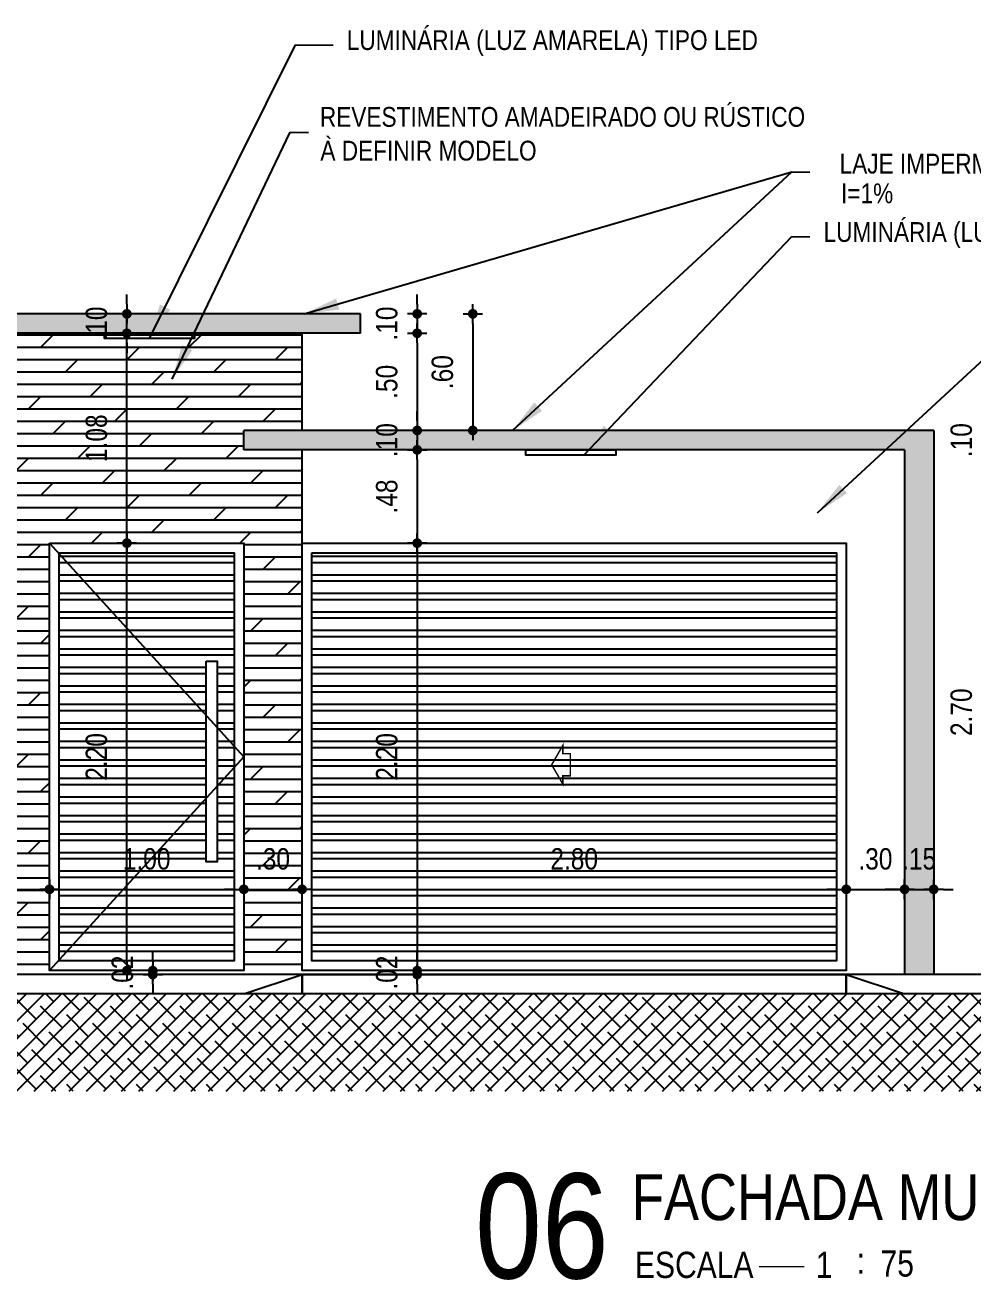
# Model space of a CAD drawing. Header units: millimetres. Extents: x 0 to 5100, y -1 to 1869.
# Drawn here: x 4771.12 to 4775.99, y 975.2 to 981.65 of the extents above; entities that cross this region are included whole.
import ezdxf
from ezdxf.enums import TextEntityAlignment as Align

# ---------------------------------------------------------------- set-up
doc = ezdxf.new("R2010")
doc.units = ezdxf.units.MM
doc.header["$LTSCALE"] = 20
doc.linetypes.add('HIDDEN2', pattern=[0.1875, 0.125, -0.0625])
for name, color, linetype in [('0-COTAS', 8, 'Continuous'), ('COTA', 7, 'Continuous'), ('E-hatch', 8, 'Continuous'), ('E-pen-m', 6, 'Continuous'), ('E-txt-g', 3, 'Continuous'), ('E-TXT-Y', 2, 'Continuous'), ('LAYER1', 2, 'Continuous')]:
    doc.layers.add(name, color=color, linetype=linetype)
for name, color, linetype, lineweight in [('E-Cta-W', 7, 'Continuous', 20), ('E-Lay-9', 9, 'Continuous', 9), ('E-Txt-W', 7, 'Continuous', 20)]:
    doc.layers.add(name, color=color, linetype=linetype, lineweight=lineweight)
doc.styles.add('F2', font='ARIALN.TTF')
doc.styles.get("Standard").update_dxf_attribs({"font": 'arial.ttf'})
doc.dimstyles.new('ARQUITETURA', dxfattribs={"dimtxt": 0.11, "dimasz": 0.05, "dimexe": 0.1, "dimexo": 0, "dimgap": 0.1, "dimtad": 1, "dimzin": 5, "dimdsep": 46, "dimtxsty": 'F2', "dimblk": 'COTA', "dimcen": 0, "dimse1": 1, "dimse2": 1, "dimadec": 0, "dimazin": 0, "dimtfac": 2, "dimtix": 1, "dimtmove": 2, "dimatfit": 3, "dimldrblk": 'COTA', "dimfxl": 1, "dimtolj": 1, "dimtzin": 5, "dimarcsym": 0})
doc.dimstyles.get("Standard").update_dxf_attribs({"dimtxt": 0.18, "dimasz": 0.18, "dimexe": 0.18, "dimexo": 0.0625, "dimgap": 0.09, "dimtad": 0, "dimtih": 1, "dimtoh": 1, "dimdec": 4, "dimzin": 0, "dimdsep": 46, "dimtxsty": 'Standard', "dimcen": 0.09, "dimadec": 0, "dimazin": 0, "dimtfac": 1, "dimtdec": 4, "dimtofl": 0, "dimtmove": 0, "dimatfit": 3, "dimfxl": 1, "dimtolj": 1, "dimtzin": 0, "dimarcsym": 0})

# ---------------------------------------------------------------- blocks, each defined once
blk = doc.blocks.new('Seta')
at = {"color": 2, "const_width": 2}
blk.add_lwpolyline([(10, 15), (10, 26), (25, 0), (10, -26), (10, -15), (0, -15), (0, 15)], close=True, dxfattribs=at)
blk = doc.blocks.new('IND_DES')
at = {"layer": 'E-Txt-W', "color": 7}
blk.add_line((0.0269, -0.2428), (0.1984, -0.2428), dxfattribs=at)
at = {"layer": 'E-txt-g', "color": 7, "style": 'F2'}
for s, p in [('ESCALA', (-0.4463, -0.2864)), ('1', (0.2426, -0.2864)), (':', (0.3988, -0.2706))]:
    blk.add_text(s, height=0.1, dxfattribs=at).set_placement(p)
blk.add_attdef('ESCALA', (0.4897, -0.2812), '', height=0.1, dxfattribs=at)
at = {"layer": 'E-Txt-W', "color": 6, "style": 'F2'}
blk.add_attdef('00', text='', height=0.4, dxfattribs=at).set_placement((-0.7083, -0.2881), align=Align.CENTER)
at = {"layer": 'E-TXT-Y', "color": 7, "style": 'F2'}
for tag, p in [('PROJETO', (-0.4563, 0.1829)), ('DESENHO', (-0.4582, -0.0658))]:
    blk.add_attdef(tag, p, '', height=0.175, dxfattribs=at)
blk = doc.blocks.new('COTA')
at = {"layer": 'COTA'}
for p, q in [((-1, 0), (1, 0)), ((0, 1), (0, -1))]:
    blk.add_line(p, q, dxfattribs=at)
at = {"layer": 'COTA', "const_width": 0.5}
blk.add_lwpolyline([(-0.25, 0, 1), (0.25, 0, 1)], format="xyb", close=True, dxfattribs=at)
blk = doc.blocks.new('*D464')
at = {"color": 0, "lineweight": -2}
blk.add_line((4776.0901, 976.8168), (4776.0901, 979.4168), dxfattribs=at)
at = {"color": 0, "lineweight": -2, "xscale": 0.05, "yscale": 0.05, "zscale": 0.05}
for p, rotation in [((4776.0901, 979.4668), 90), ((4776.0901, 976.7668), 270)]:
    blk.add_blockref('COTA', p, dxfattribs=dict(at, rotation=rotation))
at = {"color": 0, "insert": (4775.9339, 978.1168), "char_height": 0.11, "attachment_point": 5, "rotation": 90, "style": 'F2'}
blk.add_mtext('\\A1;2.70', dxfattribs=at)
blk = doc.blocks.new('*D465')
at = {"color": 0, "lineweight": -2}
for p, q in [((4776.0901, 979.6168), (4776.0901, 979.6668)), ((4776.0901, 979.4668), (4776.0901, 979.5668)), ((4776.0901, 979.4168), (4776.0901, 979.3668))]:
    blk.add_line(p, q, dxfattribs=at)
at = {"color": 0, "lineweight": -2, "xscale": 0.05, "yscale": 0.05, "zscale": 0.05}
for p, rotation in [((4776.0901, 979.5668), 270), ((4776.0901, 979.4668), 90)]:
    blk.add_blockref('COTA', p, dxfattribs=dict(at, rotation=rotation))
at = {"color": 0, "insert": (4775.9339, 979.5168), "char_height": 0.11, "attachment_point": 5, "rotation": 90, "style": 'F2'}
blk.add_mtext('\\A1;.10', dxfattribs=at)
blk = doc.blocks.new('*D466')
at = {"color": 0, "lineweight": -2}
blk.add_line((4776.3898, 979.5168), (4776.3898, 976.8168), dxfattribs=at)
at = {"color": 0, "lineweight": -2, "xscale": 0.05, "yscale": 0.05, "zscale": 0.05}
for p, rotation in [((4776.3898, 979.5668), 90), ((4776.3898, 976.7668), 270)]:
    blk.add_blockref('COTA', p, dxfattribs=dict(at, rotation=rotation))
at = {"color": 0, "insert": (4776.2336, 978.1668), "char_height": 0.11, "attachment_point": 5, "rotation": 90, "style": 'F2'}
blk.add_mtext('\\A1;2.80', dxfattribs=at)
blk = doc.blocks.new('*D467')
at = {"color": 0, "lineweight": -2}
for p, q in [((4773.1336, 980.2168), (4773.1336, 980.2668)), ((4773.1336, 980.1668), (4773.1336, 980.0668)), ((4773.1336, 980.0168), (4773.1336, 979.9668))]:
    blk.add_line(p, q, dxfattribs=at)
at = {"color": 0, "lineweight": -2, "xscale": 0.05, "yscale": 0.05, "zscale": 0.05}
for p, rotation in [((4773.1336, 980.1668), 270), ((4773.1336, 980.0668), 90)]:
    blk.add_blockref('COTA', p, dxfattribs=dict(at, rotation=rotation))
at = {"color": 0, "insert": (4772.9774, 980.1168), "char_height": 0.11, "attachment_point": 5, "rotation": 90, "style": 'F2'}
blk.add_mtext('\\A1;.10', dxfattribs=at)
blk = doc.blocks.new('*D468')
at = {"color": 0, "lineweight": -2}
blk.add_line((4773.1336, 980.0168), (4773.1336, 979.6168), dxfattribs=at)
at = {"color": 0, "lineweight": -2, "xscale": 0.05, "yscale": 0.05, "zscale": 0.05}
for p, rotation in [((4773.1336, 980.0668), 90), ((4773.1336, 979.5668), 270)]:
    blk.add_blockref('COTA', p, dxfattribs=dict(at, rotation=rotation))
at = {"color": 0, "insert": (4772.9774, 979.8168), "char_height": 0.11, "attachment_point": 5, "rotation": 90, "style": 'F2'}
blk.add_mtext('\\A1;.50', dxfattribs=at)
blk = doc.blocks.new('*D469')
at = {"color": 0, "lineweight": -2}
for p, q in [((4773.1336, 979.6168), (4773.1336, 979.6668)), ((4773.1336, 979.5668), (4773.1336, 979.4668)), ((4773.1336, 979.4168), (4773.1336, 979.3668))]:
    blk.add_line(p, q, dxfattribs=at)
at = {"color": 0, "lineweight": -2, "xscale": 0.05, "yscale": 0.05, "zscale": 0.05}
for p, rotation in [((4773.1336, 979.5668), 270), ((4773.1336, 979.4668), 90)]:
    blk.add_blockref('COTA', p, dxfattribs=dict(at, rotation=rotation))
at = {"color": 0, "insert": (4772.9774, 979.5168), "char_height": 0.11, "attachment_point": 5, "rotation": 90, "style": 'F2'}
blk.add_mtext('\\A1;.10', dxfattribs=at)
blk = doc.blocks.new('*D470')
at = {"color": 0, "lineweight": -2}
blk.add_line((4773.1336, 979.4168), (4773.1336, 979.0368), dxfattribs=at)
at = {"color": 0, "lineweight": -2, "xscale": 0.05, "yscale": 0.05, "zscale": 0.05}
for p, rotation in [((4773.1336, 979.4668), 90), ((4773.1336, 978.9868), 270)]:
    blk.add_blockref('COTA', p, dxfattribs=dict(at, rotation=rotation))
at = {"color": 0, "insert": (4772.9774, 979.2268), "char_height": 0.11, "attachment_point": 5, "rotation": 90, "style": 'F2'}
blk.add_mtext('\\A1;.48', dxfattribs=at)
blk = doc.blocks.new('*D471')
at = {"color": 0, "lineweight": -2}
blk.add_line((4773.1336, 978.9368), (4773.1336, 976.8368), dxfattribs=at)
at = {"color": 0, "lineweight": -2, "xscale": 0.05, "yscale": 0.05, "zscale": 0.05}
for p, rotation in [((4773.1336, 978.9868), 90), ((4773.1336, 976.7868), 270)]:
    blk.add_blockref('COTA', p, dxfattribs=dict(at, rotation=rotation))
at = {"color": 0, "insert": (4772.9774, 977.8868), "char_height": 0.11, "attachment_point": 5, "rotation": 90, "style": 'F2'}
blk.add_mtext('\\A1;2.20', dxfattribs=at)
blk = doc.blocks.new('*D472')
at = {"color": 0, "lineweight": -2}
for p, q in [((4773.1336, 976.8368), (4773.1336, 976.8868)), ((4773.1336, 976.7868), (4773.1336, 976.7668)), ((4773.1336, 976.7168), (4773.1336, 976.6668))]:
    blk.add_line(p, q, dxfattribs=at)
at = {"color": 0, "lineweight": -2, "xscale": 0.05, "yscale": 0.05, "zscale": 0.05}
for p, rotation in [((4773.1336, 976.7868), 270), ((4773.1336, 976.7668), 90)]:
    blk.add_blockref('COTA', p, dxfattribs=dict(at, rotation=rotation))
at = {"color": 0, "insert": (4772.9774, 976.7768), "char_height": 0.11, "attachment_point": 5, "rotation": 90, "style": 'F2'}
blk.add_mtext('\\A1;.02', dxfattribs=at)
blk = doc.blocks.new('*D473')
at = {"color": 0, "lineweight": -2}
for p, q in [((4771.773, 976.8368), (4771.773, 976.8868)), ((4771.773, 976.7668), (4771.773, 976.7868)), ((4771.773, 976.7168), (4771.773, 976.6668))]:
    blk.add_line(p, q, dxfattribs=at)
at = {"color": 0, "lineweight": -2, "xscale": 0.05, "yscale": 0.05, "zscale": 0.05}
for p, rotation in [((4771.773, 976.7868), 270), ((4771.773, 976.7668), 90)]:
    blk.add_blockref('COTA', p, dxfattribs=dict(at, rotation=rotation))
at = {"color": 0, "insert": (4771.6168, 976.7768), "char_height": 0.11, "attachment_point": 5, "rotation": 90, "style": 'F2'}
blk.add_mtext('\\A1;.02', dxfattribs=at)
blk = doc.blocks.new('*D474')
at = {"color": 0, "lineweight": -2}
blk.add_line((4771.6396, 976.8368), (4771.6396, 978.9368), dxfattribs=at)
at = {"color": 0, "lineweight": -2, "xscale": 0.05, "yscale": 0.05, "zscale": 0.05}
for p, rotation in [((4771.6396, 978.9868), 90), ((4771.6396, 976.7868), 270)]:
    blk.add_blockref('COTA', p, dxfattribs=dict(at, rotation=rotation))
at = {"color": 0, "insert": (4771.4834, 977.8868), "char_height": 0.11, "attachment_point": 5, "rotation": 90, "style": 'F2'}
blk.add_mtext('\\A1;2.20', dxfattribs=at)
blk = doc.blocks.new('*D475')
at = {"color": 0, "lineweight": -2}
blk.add_line((4771.6396, 979.0368), (4771.6396, 980.0168), dxfattribs=at)
at = {"color": 0, "lineweight": -2, "xscale": 0.05, "yscale": 0.05, "zscale": 0.05}
for p, rotation in [((4771.6396, 980.0668), 90), ((4771.6396, 978.9868), 270)]:
    blk.add_blockref('COTA', p, dxfattribs=dict(at, rotation=rotation))
at = {"color": 0, "insert": (4771.4834, 979.5268), "char_height": 0.11, "attachment_point": 5, "rotation": 90, "style": 'F2'}
blk.add_mtext('\\A1;1.08', dxfattribs=at)
blk = doc.blocks.new('*D476')
at = {"color": 0, "lineweight": -2}
for p, q in [((4771.6396, 980.2168), (4771.6396, 980.2668)), ((4771.6396, 980.0668), (4771.6396, 980.1668)), ((4771.6396, 980.0168), (4771.6396, 979.9668))]:
    blk.add_line(p, q, dxfattribs=at)
at = {"color": 0, "lineweight": -2, "xscale": 0.05, "yscale": 0.05, "zscale": 0.05}
for p, rotation in [((4771.6396, 980.1668), 270), ((4771.6396, 980.0668), 90)]:
    blk.add_blockref('COTA', p, dxfattribs=dict(at, rotation=rotation))
at = {"color": 0, "insert": (4771.4834, 980.1168), "char_height": 0.11, "attachment_point": 5, "rotation": 90, "style": 'F2'}
blk.add_mtext('\\A1;.10', dxfattribs=at)
blk = doc.blocks.new('*D482')
at = {"color": 0, "lineweight": -2}
blk.add_line((4770.7934, 977.2053), (4771.1915, 977.2053), dxfattribs=at)
at = {"color": 0, "lineweight": -2, "xscale": 0.05, "yscale": 0.05, "zscale": 0.05, "rotation": 180}
blk.add_blockref('COTA', (4770.7434, 977.2053), dxfattribs=at)
at = {"color": 0, "lineweight": -2, "xscale": 0.05, "yscale": 0.05, "zscale": 0.05}
blk.add_blockref('COTA', (4771.2415, 977.2053), dxfattribs=at)
at = {"color": 0, "insert": (4770.9924, 977.3614), "char_height": 0.11, "attachment_point": 5, "style": 'F2'}
blk.add_mtext('\\A1;.50', dxfattribs=at)
blk = doc.blocks.new('*D483')
at = {"color": 0, "lineweight": -2}
blk.add_line((4771.2915, 977.2053), (4772.1915, 977.2053), dxfattribs=at)
at = {"color": 0, "lineweight": -2, "xscale": 0.05, "yscale": 0.05, "zscale": 0.05, "rotation": 180}
blk.add_blockref('COTA', (4771.2415, 977.2053), dxfattribs=at)
at = {"color": 0, "lineweight": -2, "xscale": 0.05, "yscale": 0.05, "zscale": 0.05}
blk.add_blockref('COTA', (4772.2415, 977.2053), dxfattribs=at)
at = {"color": 0, "insert": (4771.7415, 977.3614), "char_height": 0.11, "attachment_point": 5, "style": 'F2'}
blk.add_mtext('\\A1;1.00', dxfattribs=at)
blk = doc.blocks.new('*D484')
at = {"color": 0, "lineweight": -2}
for p, q in [((4772.1915, 977.2053), (4772.1415, 977.2053)), ((4772.2415, 977.2053), (4772.5415, 977.2053)), ((4772.5915, 977.2053), (4772.6415, 977.2053))]:
    blk.add_line(p, q, dxfattribs=at)
at = {"color": 0, "lineweight": -2, "xscale": 0.05, "yscale": 0.05, "zscale": 0.05}
blk.add_blockref('COTA', (4772.2415, 977.2053), dxfattribs=at)
at = {"color": 0, "lineweight": -2, "xscale": 0.05, "yscale": 0.05, "zscale": 0.05, "rotation": 180}
blk.add_blockref('COTA', (4772.5415, 977.2053), dxfattribs=at)
at = {"color": 0, "insert": (4772.3915, 977.3614), "char_height": 0.11, "attachment_point": 5, "style": 'F2'}
blk.add_mtext('\\A1;.30', dxfattribs=at)
blk = doc.blocks.new('*D485')
at = {"color": 0, "lineweight": -2}
blk.add_line((4772.5915, 977.2053), (4775.2915, 977.2053), dxfattribs=at)
at = {"color": 0, "lineweight": -2, "xscale": 0.05, "yscale": 0.05, "zscale": 0.05, "rotation": 180}
blk.add_blockref('COTA', (4772.5415, 977.2053), dxfattribs=at)
at = {"color": 0, "lineweight": -2, "xscale": 0.05, "yscale": 0.05, "zscale": 0.05}
blk.add_blockref('COTA', (4775.3415, 977.2053), dxfattribs=at)
at = {"color": 0, "insert": (4773.9415, 977.3614), "char_height": 0.11, "attachment_point": 5, "style": 'F2'}
blk.add_mtext('\\A1;2.80', dxfattribs=at)
blk = doc.blocks.new('*D486')
at = {"color": 0, "lineweight": -2}
for p, q in [((4775.2915, 977.2053), (4775.2415, 977.2053)), ((4775.3415, 977.2053), (4775.6415, 977.2053)), ((4775.6915, 977.2053), (4775.7415, 977.2053))]:
    blk.add_line(p, q, dxfattribs=at)
at = {"color": 0, "lineweight": -2, "xscale": 0.05, "yscale": 0.05, "zscale": 0.05}
blk.add_blockref('COTA', (4775.3415, 977.2053), dxfattribs=at)
at = {"color": 0, "lineweight": -2, "xscale": 0.05, "yscale": 0.05, "zscale": 0.05, "rotation": 180}
blk.add_blockref('COTA', (4775.6415, 977.2053), dxfattribs=at)
at = {"color": 0, "insert": (4775.4915, 977.3614), "char_height": 0.11, "attachment_point": 5, "style": 'F2'}
blk.add_mtext('\\A1;.30', dxfattribs=at)
blk = doc.blocks.new('*D487')
at = {"color": 0, "lineweight": -2}
for p, q in [((4775.5915, 977.2053), (4775.5415, 977.2053)), ((4775.6415, 977.2053), (4775.7915, 977.2053)), ((4775.8415, 977.2053), (4775.8915, 977.2053))]:
    blk.add_line(p, q, dxfattribs=at)
at = {"color": 0, "lineweight": -2, "xscale": 0.05, "yscale": 0.05, "zscale": 0.05}
blk.add_blockref('COTA', (4775.6415, 977.2053), dxfattribs=at)
at = {"color": 0, "lineweight": -2, "xscale": 0.05, "yscale": 0.05, "zscale": 0.05, "rotation": 180}
blk.add_blockref('COTA', (4775.7915, 977.2053), dxfattribs=at)
at = {"color": 0, "insert": (4775.7165, 977.3614), "char_height": 0.11, "attachment_point": 5, "style": 'F2'}
blk.add_mtext('\\A1;.15', dxfattribs=at)
blk = doc.blocks.new('*D489')
at = {"color": 0, "lineweight": -2}
blk.add_line((4773.4198, 980.1168), (4773.4198, 979.6168), dxfattribs=at)
at = {"color": 0, "lineweight": -2, "xscale": 0.05, "yscale": 0.05, "zscale": 0.05}
for p, rotation in [((4773.4198, 980.1668), 90), ((4773.4198, 979.5668), 270)]:
    blk.add_blockref('COTA', p, dxfattribs=dict(at, rotation=rotation))
at = {"color": 0, "insert": (4773.2637, 979.8668), "char_height": 0.11, "attachment_point": 5, "rotation": 90, "style": 'F2'}
blk.add_mtext('\\A1;.60', dxfattribs=at)

msp = doc.modelspace()

# ---------------------------------------------------------------- hatches: boundary and pattern name
at = {"layer": '0-COTAS', "ltscale": 0.05}
h = msp.add_hatch(dxfattribs=at)
h.set_pattern_fill('DOLMIT,_O', color=8, scale=0.01)
h.set_pattern_definition([(0, (0, 0), (0, 0.0635), []), (45, (0, 0), (-0.1269999134, 0.1269999134), [0.0898026, -0.179605])])
h.paths.add_polyline_path([(4772.5415, 980.0668), (4770.7434, 980.0668), (4770.7434, 976.7668), (4772.5415, 976.7668), (4772.5415, 979.4668), (4772.2415, 979.4668), (4772.2415, 979.5668), (4772.5415, 979.5668)])
h.paths.add_polyline_path([(4772.2415, 978.9868), (4772.2415, 976.7868), (4771.2415, 976.7868), (4771.2415, 978.9868)], flags=16)
h.paths.add_polyline_path([(4772.1915, 978.9368), (4772.1915, 977.9418), (4772.2415, 977.8868), (4772.1915, 977.8318), (4772.1915, 976.8368), (4771.2869, 976.8368), (4771.2915, 976.8418), (4771.2915, 978.9318), (4771.2869, 978.9368)], flags=0)
h.paths.add_polyline_path([(4772.0483, 978.3799), (4772.1038, 978.3799), (4772.1038, 977.3462), (4772.0483, 977.3462)], flags=0)
h = msp.add_hatch(dxfattribs=at)
h.set_pattern_fill('ANSI32', color=8, scale=0.01, angle=135, style=0)
h.set_pattern_definition([(180, (-86.42701, 23.91125), (-7e-18, -0.09525), []), (180, (-86.45876, 23.943), (-7e-18, -0.09525), [])])
h.paths.add_polyline_path([(4771.2915, 976.8368), (4772.1915, 976.8368), (4772.1915, 978.9368), (4771.2915, 978.9368)])
h.paths.add_polyline_path([(4772.0483, 978.3799), (4772.1038, 978.3799), (4772.1038, 977.3462), (4772.0483, 977.3462)], flags=16)
h.paths.add_polyline_path([(4772.5915, 976.8368), (4775.2915, 976.8368), (4775.2915, 978.9368), (4772.5915, 978.9368)])
at = {"layer": 'E-hatch'}
h = msp.add_hatch(dxfattribs=at)
h.set_pattern_fill('ANSI38', color=256, scale=0.02, style=0)
h.set_pattern_definition([(45, (-86.42701, 23.91125), (-0.0449012806, 0.0449012806), []), (135, (-86.42701, 23.91125), (-0.1347038418, 0.0449012806), [0.15875, -0.09525])])
h.paths.add_polyline_path([(4768.2133, 976.6668), (4776.973, 976.6668), (4776.9499, 976.1668), (4768.2133, 976.1668)])
at = {"layer": 'E-pen-m'}
h = msp.add_hatch(dxfattribs=at)
h.set_pattern_fill('DOTS', color=6, scale=0.03, style=0)
h.paths.add_polyline_path([(4768.9415, 979.4868), (4768.7915, 979.4868), (4768.7915, 976.7668), (4768.9415, 976.7668)])
h.paths.add_polyline_path([(4769.0215, 979.4868), (4769.0215, 979.5668), (4768.7915, 979.5668), (4768.7915, 979.4868)])
h.paths.add_polyline_path([(4770.1901, 976.7668), (4770.3401, 976.7668), (4770.3401, 980.1668), (4770.1901, 980.1668)])
h.paths.add_polyline_path([(4770.5934, 976.7668), (4770.7434, 976.7668), (4770.7434, 980.0668), (4772.8415, 980.0668), (4772.8415, 980.1668), (4770.5934, 980.1668)])
h.paths.add_polyline_path([(4775.6415, 979.4668), (4775.6415, 976.7668), (4775.7915, 976.7668), (4775.7915, 979.5668), (4772.2415, 979.5668), (4772.2415, 979.4668)])

# ---------------------------------------------------------------- linework, layer by layer
at = {"color": 5}
for p, q in [((4772.8415, 980.1668), (4770.5934, 980.1668)), ((4772.8415, 980.0668), (4772.8415, 980.1668)), ((4772.8415, 980.0668), (4770.7434, 980.0668)), ((4775.7915, 979.5668), (4772.2415, 979.5668)), ((4772.2415, 979.4668), (4772.2415, 979.5668)), ((4775.7915, 979.5668), (4775.7915, 976.7668)), ((4775.6415, 979.4668), (4772.2415, 979.4668)), ((4775.6415, 979.4668), (4775.6415, 976.7668))]:
    msp.add_line(p, q, dxfattribs=at)
at = {"color": 2}
msp.add_line((4772.5415, 979.5668), (4772.5415, 980.0668), dxfattribs=at)
at = {"color": 7}
for p, q in [((4772.5415, 978.9868), (4772.5415, 979.4668)), ((4776.973, 976.6668), (4768.2133, 976.6668))]:
    msp.add_line(p, q, dxfattribs=at)
at = {"color": 1}
msp.add_line((4776.973, 976.7668), (4768.2133, 976.7668), dxfattribs=at)
at = {"color": 4}
for points in [[(4771.5249, 980.0668), (4771.9874, 980.0668), (4771.9874, 980.0403), (4771.5249, 980.0403)], [(4773.6929, 979.4668), (4774.1554, 979.4668), (4774.1554, 979.4403), (4773.6929, 979.4403)]]:
    msp.add_lwpolyline(points, close=True, dxfattribs=at)
at = {"color": 7}
for points in [[(4771.2415, 978.9868), (4772.2415, 978.9868), (4772.2415, 976.7868), (4771.2415, 976.7868)], [(4772.5415, 978.9868), (4775.3415, 978.9868), (4775.3415, 976.7868), (4772.5415, 976.7868)], [(4771.2915, 978.9368), (4772.1915, 978.9368), (4772.1915, 976.8368), (4771.2915, 976.8368)], [(4772.5915, 978.9368), (4775.2915, 978.9368), (4775.2915, 976.8368), (4772.5915, 976.8368)], [(4772.0483, 978.3799), (4772.1038, 978.3799), (4772.1038, 977.3462), (4772.0483, 977.3462)]]:
    msp.add_lwpolyline(points, close=True, dxfattribs=at)
at = {"color": 8, "linetype": 'HIDDEN2'}
msp.add_lwpolyline([(4771.2415, 978.9868), (4772.2415, 977.8868), (4771.2415, 976.7868)], dxfattribs=at)
at = {"color": 7}
msp.add_lwpolyline([(4772.2415, 976.6668), (4772.5415, 976.7668), (4772.5415, 976.6668), (4772.5415, 976.7668), (4775.3415, 976.7668), (4775.3415, 976.6668), (4775.3415, 976.7668), (4775.6415, 976.6668)], dxfattribs=at)

# ---------------------------------------------------------------- block references
ref = msp.add_blockref('IND_DES', (4774.8567, 975.592), dxfattribs=dict(xscale=1.349996800000372, yscale=1.349996800000372, zscale=1.349996800000372))
ref.add_attrib('00', '06', dxfattribs={"layer": 'E-Txt-W', "height": 0.54, "style": 'F2'}).set_placement((4773.7754, 975.2031), align=Align.CENTER)
ref.add_attrib('DESENHO', 'FACHADA MURO', (4774.2381, 975.5031), dxfattribs={"layer": 'E-TXT-Y', "color": 2, "height": 0.23625, "style": 'F2'})
ref.add_attrib('ESCALA', '75', (4775.5178, 975.2124), dxfattribs={"layer": 'E-txt-g', "color": 7, "height": 0.135, "style": 'F2'})
at = {"layer": 'E-Lay-9', "color": 2, "xscale": 0.003821999999996523, "yscale": 0.003821999999996523, "zscale": 0.003821999999996523, "rotation": 180}
msp.add_blockref('Seta', (4773.9213, 977.8464), dxfattribs=at)

# ---------------------------------------------------------------- texts
at = {"layer": 'LAYER1', "color": 7, "linetype": 'Continuous', "style": 'F2'}
for s, height, p in [('LUMINÁRIA (LUZ AMARELA) TIPO LED', 0.101662, (4772.7713, 981.6262)), ('REVESTIMENTO AMADEIRADO OU RÚSTICO', 0.101662, (4772.633, 981.2312)), ('À DEFINIR MODELO', 0.101662, (4772.6354, 981.0575)), ('LAJE IMPERMEABILIZADA', 0.101662, (4775.3072, 980.9906)), ('I=1%%%', 0.10166, (4775.3146, 980.8377)), ('LUMINÁRIA (LUZ AMARELA) TIPO LED', 0.101662, (4775.2249, 980.6387))]:
    msp.add_text(s, height=height, dxfattribs=at).set_placement(p, align=Align.TOP_LEFT)

# ---------------------------------------------------------------- dimensions: what is measured, and where the dimension line sits
at = {"color": 4}
for base, p1, p2, picture, middle in [((4771.6396, 980.1668), (4771.3916, 980.0668), (4772.8018, 980.1668), '*D476', (4771.4834, 980.1168)), ((4773.1336, 980.0668), (4772.8415, 980.1668), (4772.8415, 980.0668), '*D467', (4772.9774, 980.1168)), ((4773.4198, 979.5668), (4772.8415, 980.1668), (4772.8415, 979.5668), '*D489', (4773.2637, 979.8668)), ((4771.6396, 980.0668), (4771.2899, 978.9868), (4771.3916, 980.0668), '*D475', (4771.4834, 979.5268)), ((4773.1336, 979.5668), (4772.8415, 980.0668), (4772.5415, 979.5668), '*D468', (4772.9774, 979.8168)), ((4773.1336, 979.4668), (4772.5415, 979.5668), (4772.5415, 979.4668), '*D469', (4772.9774, 979.5168)), ((4776.0901, 979.5668), (4775.6415, 979.4668), (4775.7915, 979.5668), '*D465', (4775.9339, 979.5168)), ((4776.3898, 976.7668), (4775.7915, 979.5668), (4775.7915, 976.7668), '*D466', (4776.2336, 978.1668)), ((4773.1336, 978.9868), (4772.5415, 979.4668), (4772.5415, 978.9868), '*D470', (4772.9774, 979.2268)), ((4776.0901, 979.4668), (4775.7915, 976.7668), (4775.6415, 979.4668), '*D464', (4775.9339, 978.1168)), ((4771.6396, 978.9868), (4771.2349, 976.7868), (4771.2899, 978.9868), '*D474', (4771.4834, 977.8868)), ((4773.1336, 976.7868), (4772.5415, 978.9868), (4772.5415, 976.7868), '*D471', (4772.9774, 977.8868)), ((4771.773, 976.7868), (4771.3683, 976.7668), (4771.3683, 976.7868), '*D473', (4771.6168, 976.7768)), ((4773.1336, 976.7668), (4772.5415, 976.7868), (4772.5415, 976.7668), '*D472', (4772.9774, 976.7768))]:
    dim = msp.add_linear_dim(base=base, p1=p1, p2=p2, angle=90, dimstyle='ARQUITETURA', override={"dimfxl": 0.06, "dimfxlon": 1}, dxfattribs=at)
    dim.commit()
    dim.dimension.update_dxf_attribs({"geometry": picture, "text_midpoint": middle})
for base, p1, p2, picture, middle in [((4771.2415, 977.2053), (4770.7434, 976.7668), (4771.2415, 976.7868), '*D482', (4770.9924, 977.3614)), ((4772.2415, 977.2053), (4771.2415, 976.7868), (4772.2415, 976.7868), '*D483', (4771.7415, 977.3614)), ((4772.5415, 977.2053), (4772.2415, 976.7868), (4772.5415, 976.7868), '*D484', (4772.3915, 977.3614)), ((4775.3415, 977.2053), (4772.5415, 976.7868), (4775.3415, 976.816), '*D485', (4773.9415, 977.3614)), ((4775.6415, 977.2053), (4775.3415, 976.816), (4775.6415, 976.8329), '*D486', (4775.4915, 977.3614)), ((4775.7915, 977.2053), (4775.6415, 976.8329), (4775.7915, 976.845), '*D487', (4775.7165, 977.3614))]:
    dim = msp.add_linear_dim(base=base, p1=p1, p2=p2, dimstyle='ARQUITETURA', override={"dimfxl": 0.06, "dimfxlon": 1}, dxfattribs=at)
    dim.commit()
    dim.dimension.update_dxf_attribs({"geometry": picture, "text_midpoint": middle})

# ---------------------------------------------------------------- leaders
at = {"layer": 'E-Cta-W', "color": 7}
for points in [[(4771.7562, 980.0403), (4772.5082, 981.5517), (4772.7012, 981.5499)], [(4771.8722, 979.8304), (4772.4808, 981.1011), (4772.5735, 981.0993)], [(4772.552, 980.1668), (4775.0619, 980.8982), (4775.1547, 980.8964)], [(4773.6243, 979.5668), (4775.0619, 980.8982), (4775.1547, 980.8964)], [(4773.9917, 979.4403), (4775.0619, 980.5642), (4775.1547, 980.5624)], [(4775.1937, 979.1436), (4776.3689, 980.2298), (4776.4617, 980.228)]]:
    msp.add_leader(points, dimstyle='Standard', dxfattribs=at)

doc.saveas('drawing.dxf')
